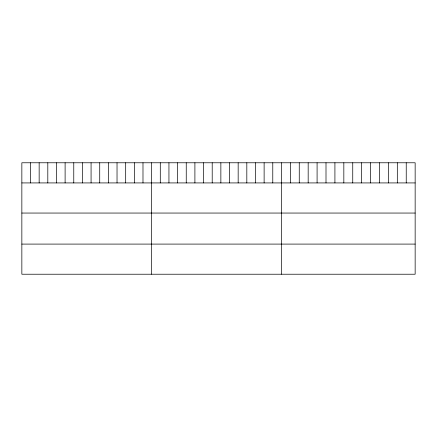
<?xml version="1.0" encoding="UTF-8"?>
<svg xmlns="http://www.w3.org/2000/svg" width="437" height="437" viewBox="0 0 437 437"><rect width="100%" height="100%" fill="white"/><g stroke="black" fill="none" stroke-linecap="round" stroke-linejoin="round"><path stroke-width="0.66" d="M415.15 182.923L415.15 274.223L21.85 274.223L21.85 162.777L415.15 162.777L415.15 182.923L21.85 182.923M21.85 213.054L415.15 213.054M21.85 244.092L415.15 244.092M406.235 162.777L406.235 182.923M397.32 162.777L397.32 182.923M388.406 162.777L388.406 182.923M379.491 162.777L379.491 182.923M370.576 162.777L370.576 182.923M361.661 162.777L361.661 182.923M352.746 162.777L352.746 182.923M343.832 162.777L343.832 182.923M334.917 162.777L334.917 182.923M326.002 162.777L326.002 182.923M317.087 162.777L317.087 182.923M308.172 162.777L308.172 182.923M299.258 162.777L299.258 182.923M290.343 162.777L290.343 182.923M281.428 162.777L281.428 274.223M272.775 162.777L272.775 182.923M264.123 162.777L264.123 182.923M255.47 162.777L255.47 182.923M246.818 162.777L246.818 182.923M238.165 162.777L238.165 182.923M229.512 162.777L229.512 182.923M220.86 162.777L220.86 182.923M212.207 162.777L212.207 182.923M203.555 162.777L203.555 182.923M194.902 162.777L194.902 182.923M186.249 162.777L186.249 182.923M177.597 162.777L177.597 182.923M168.944 162.777L168.944 182.923M160.292 162.777L160.292 182.923M151.639 162.777L151.639 274.223M142.986 162.777L142.986 182.923M134.334 162.777L134.334 182.923M125.681 162.777L125.681 182.923M117.029 162.777L117.029 182.923M108.376 162.777L108.376 182.923M99.723 162.777L99.723 182.923M91.071 162.777L91.071 182.923M82.418 162.777L82.418 182.923M73.766 162.777L73.766 182.923M65.113 162.777L65.113 182.923M56.46 162.777L56.46 182.923M47.808 162.777L47.808 182.923M39.155 162.777L39.155 182.923M30.503 162.777L30.503 182.923"/></g></svg>
